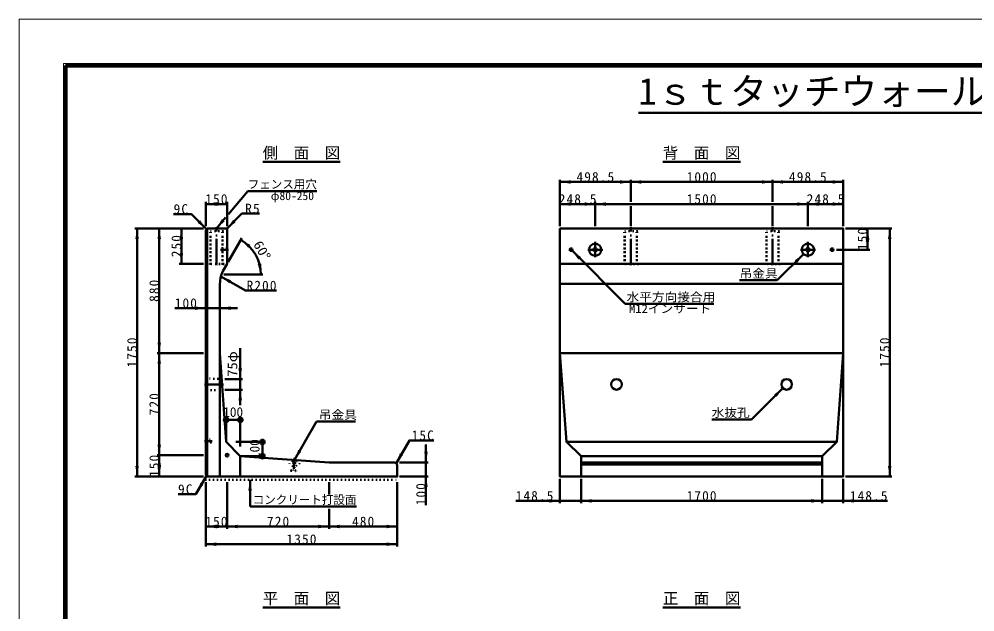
# Model space of a CAD drawing. Units: millimetres, scale not verified. Extents: x -2102 to 2102, y -1485 to 1485.
# Drawn here: x -2102 to 54, y 147 to 1485 of the extents above; entities that cross this region are included whole.
import ezdxf
from ezdxf.enums import TextEntityAlignment as Align

# ---------------------------------------------------------------- set-up
doc = ezdxf.new("R2010")
doc.units = ezdxf.units.MM
doc.header["$LTSCALE"] = 5
doc.linetypes.add('DOTTED', pattern=[1.75, 0.25, -1.5])
doc.linetypes.add('LONG_DASHED_DOTTED', pattern=[15.25, 12, -1.5, 0.25, -1.5])
doc.layers.add('0-0_V-nasSTD', color=7, linetype='Continuous', lineweight=50)
doc.styles.add('ＭＳ ゴシック', font='')
doc.styles.get('ＭＳ ゴシック').set_extended_font_data('MS Gothic')

msp = doc.modelspace()

# ---------------------------------------------------------------- linework, layer by layer
at = {"layer": '0-0_V-nasSTD', "lineweight": 100}
msp.add_line((-1997.5, 1380), (-1997.5, -1380), dxfattribs=at)
at = {"layer": '0-0_V-nasSTD'}
for p, q in [((-705.024, 1273.465), (705.024, 1273.465)), ((-1552.779, 1162.466), (-1377.779, 1162.466)), ((-649.819, 1162.466), (-474.819, 1162.466)), ((-881.839, 1122.466), (-881.839, 1017.466)), ((-722.319, 1122.466), (-722.319, 1072.466)), ((-402.319, 1122.466), (-402.319, 1072.466)), ((-242.799, 1122.466), (-242.799, 1017.466)), ((-881.839, 1117.466), (-722.319, 1117.466)), ((-722.319, 1117.466), (-402.319, 1117.466)), ((-402.319, 1117.466), (-242.799, 1117.466)), ((-1630.065, 1044.898), (-1586.572, 1096.731)), ((-1586.572, 1096.731), (-1430.572, 1096.731)), ((-1681.279, 1072.466), (-1681.279, 1017.466)), ((-1633.279, 1067.466), (-1681.279, 1067.466)), ((-1633.279, 1072.466), (-1633.279, 1017.466)), ((-881.839, 1067.466), (-802.319, 1067.466)), ((-802.319, 1072.466), (-802.319, 1017.466)), ((-802.319, 1067.466), (-322.319, 1067.466)), ((-722.319, 1062.466), (-722.319, 1017.466)), ((-402.319, 1062.466), (-402.319, 1017.466)), ((-322.319, 1072.466), (-322.319, 1017.466)), ((-322.319, 1067.466), (-242.799, 1067.466)), ((-1657.279, 1012.466), (-1636.493, 1037.238)), ((-1686.279, 1012.466), (-1841.279, 1012.466)), ((-1836.279, 1012.466), (-1836.279, 452.466)), ((-1786.279, 1012.466), (-1786.279, 730.866)), ((-1736.279, 1012.466), (-1736.279, 932.466)), ((-1678.399, 1012.466), (-1681.279, 1009.586)), ((-1681.279, 1009.586), (-1681.279, 455.346)), ((-1678.399, 1012.466), (-1678.399, 452.466)), ((-1634.879, 1012.466), (-1678.399, 1012.466)), ((-132.799, 1012.466), (-237.799, 1012.466)), ((-187.799, 1012.466), (-187.799, 964.466)), ((-137.799, 1012.466), (-137.799, 452.466)), ((-1599.605, 990.792), (-1630.779, 936.796)), ((-854.729, 962.316), (-734.521, 842.108)), ((-332.049, 954.736), (-391.392, 895.393)), ((-182.799, 964.466), (-257.799, 964.466)), ((-1686.279, 932.466), (-1741.279, 932.466)), ((-242.799, 932.466), (-881.839, 932.466)), ((-1640.765, 908.519), (-1552.105, 908.519)), ((-1649.279, 887.604), (-1649.279, 452.466)), ((-1647.098, 904.169), (-1591.673, 872.169)), ((-242.799, 887.604), (-881.839, 887.604)), ((-391.392, 895.393), (-476.392, 895.393)), ((-1591.673, 872.169), (-1521.673, 872.169)), ((-734.521, 842.108), (-534.521, 842.108)), ((-1609.279, 832.466), (-1649.279, 832.466)), ((-1603.557, 742.466), (-1603.557, 672.466)), ((-1686.279, 730.866), (-1791.279, 730.866)), ((-1786.279, 730.866), (-1786.279, 500.466)), ((-1649.279, 730.866), (-1635.357, 530.388)), ((-242.799, 730.866), (-881.839, 730.866)), ((-1598.557, 672.466), (-1638.557, 672.466)), ((-1603.557, 672.466), (-1603.557, 648.466)), ((-1598.557, 648.466), (-1638.557, 648.466)), ((-1603.557, 648.466), (-1603.557, 613.466)), ((-449.515, 581.27), (-378.804, 651.981)), ((-1635.357, 530.388), (-1635.357, 587.388)), ((-1603.357, 519.988), (-1603.357, 587.388)), ((-1642.357, 580.388), (-1596.357, 580.388)), ((-1481.057, 489.895), (-1431.057, 576.498)), ((-1431.057, 576.498), (-1343.057, 576.498)), ((-539.515, 581.27), (-449.515, 581.27)), ((-1635.357, 530.388), (-1603.357, 498.388)), ((-1613.757, 530.388), (-1546.357, 530.388)), ((-1553.357, 537.388), (-1553.357, 491.388)), ((-867.432, 530.388), (-257.205, 530.388)), ((-1686.279, 500.466), (-1791.279, 500.466)), ((-1786.279, 500.466), (-1786.279, 452.466)), ((-1603.357, 498.388), (-1546.357, 498.388)), ((-1603.357, 452.466), (-1603.357, 498.388)), ((-1603.357, 498.388), (-1402.879, 484.466)), ((-834.319, 452.466), (-834.319, 498.388)), ((-834.319, 498.388), (-290.319, 498.388)), ((-290.319, 452.466), (-290.319, 498.388)), ((-1402.879, 484.466), (-1254.079, 484.466)), ((-1254.079, 484.466), (-1249.279, 479.666)), ((-1179.279, 484.466), (-1244.279, 484.466)), ((-834.319, 484.466), (-290.319, 484.466)), ((-834.319, 479.666), (-290.319, 479.666)), ((-1681.279, 455.346), (-1678.399, 452.466)), ((-1686.279, 452.466), (-1841.279, 452.466)), ((-1681.279, 294.626), (-1681.279, 439.626)), ((-1633.279, 334.626), (-1633.279, 439.626)), ((-1581.279, 384.626), (-1581.279, 444.626)), ((-1402.879, 411.626), (-1402.879, 439.626)), ((-1249.279, 294.626), (-1249.279, 439.626)), ((-1179.279, 452.466), (-1244.279, 452.466)), ((-1184.279, 452.466), (-1184.279, 387.466)), ((-881.839, 447.466), (-881.839, 392.466)), ((-834.319, 447.466), (-834.319, 392.466)), ((-290.319, 447.466), (-290.319, 392.466)), ((-242.799, 447.466), (-242.799, 392.466)), ((-132.799, 452.466), (-237.799, 452.466)), ((-881.839, 397.466), (-981.839, 397.466)), ((-834.319, 397.466), (-881.839, 397.466)), ((-242.799, 397.466), (-142.799, 397.466)), ((-1581.279, 384.626), (-1341.279, 384.626)), ((-1402.879, 334.626), (-1402.879, 379.626)), ((-1633.279, 339.626), (-1681.279, 339.626)), ((-1402.879, 339.626), (-1633.279, 339.626)), ((-1249.279, 339.626), (-1402.879, 339.626)), ((-1249.279, 299.626), (-1681.279, 299.626)), ((-1552.779, 156.866), (-1377.779, 156.866)), ((-649.819, 156.866), (-474.819, 156.866))]:
    msp.add_line(p, q, dxfattribs=at)
at = {"layer": '0-0_V-nasSTD', "linetype": 'LONG_DASHED_DOTTED'}
for p, q in [((-1657.279, 929.266), (-1657.279, 1015.666)), ((-722.319, 929.266), (-722.319, 1015.666)), ((-402.319, 929.266), (-402.319, 1015.666)), ((-802.319, 981.906), (-802.319, 947.986)), ((-322.319, 981.906), (-322.319, 947.986)), ((-1647.679, 964.466), (-1630.079, 964.466)), ((-861.679, 964.466), (-852.079, 964.466)), ((-856.879, 959.666), (-856.879, 969.266)), ((-819.279, 964.466), (-785.359, 964.466)), ((-339.279, 964.466), (-305.359, 964.466)), ((-272.559, 964.466), (-262.959, 964.466)), ((-267.759, 959.666), (-267.759, 969.266)), ((-1641.279, 660.466), (-1684.479, 660.466)), ((-1666.879, 532.466), (-1684.479, 532.466)), ((-1480.711, 494.883), (-1482.443, 469.943))]:
    msp.add_line(p, q, dxfattribs=at)
at = {"layer": '0-0_V-nasSTD', "linetype": 'DOTTED'}
for p, q in [((-1674.079, 1012.466), (-1671.679, 1006.066)), ((-1671.679, 932.466), (-1671.679, 1006.066)), ((-1642.879, 1006.066), (-1671.679, 1006.066)), ((-1670.079, 932.466), (-1670.079, 1006.066)), ((-1644.479, 932.466), (-1644.479, 1006.066)), ((-1642.879, 1006.066), (-1640.479, 1012.466)), ((-1642.879, 932.466), (-1642.879, 1006.066)), ((-739.119, 1012.466), (-736.719, 1006.066)), ((-736.719, 932.466), (-736.719, 1006.066)), ((-707.919, 1006.066), (-736.719, 1006.066)), ((-735.119, 932.466), (-735.119, 1006.066)), ((-709.519, 932.466), (-709.519, 1006.066)), ((-707.919, 1006.066), (-705.519, 1012.466)), ((-707.919, 932.466), (-707.919, 1006.066)), ((-419.119, 1012.466), (-416.719, 1006.066)), ((-416.719, 932.466), (-416.719, 1006.066)), ((-387.919, 1006.066), (-416.719, 1006.066)), ((-415.119, 932.466), (-415.119, 1006.066)), ((-389.519, 932.466), (-389.519, 1006.066)), ((-387.919, 1006.066), (-385.519, 1012.466)), ((-387.919, 932.466), (-387.919, 1006.066)), ((-1644.479, 961.266), (-1644.479, 967.666)), ((-1644.479, 967.666), (-1633.279, 967.666)), ((-1633.279, 961.266), (-1644.479, 961.266)), ((-1641.279, 932.466), (-1673.279, 932.466)), ((-1673.279, 931.826), (-1673.279, 932.466)), ((-1641.279, 931.826), (-1673.279, 931.826)), ((-1641.279, 931.826), (-1641.279, 932.466)), ((-706.319, 932.466), (-738.319, 932.466)), ((-738.319, 931.826), (-738.319, 932.466)), ((-706.319, 931.826), (-738.319, 931.826)), ((-709.519, 932.466), (-735.119, 932.466)), ((-706.319, 931.826), (-706.319, 932.466)), ((-386.319, 932.466), (-418.319, 932.466)), ((-418.319, 931.826), (-418.319, 932.466)), ((-386.319, 931.826), (-418.319, 931.826)), ((-389.519, 932.466), (-415.119, 932.466)), ((-389.519, 932.466), (-415.119, 932.466)), ((-386.319, 931.826), (-386.319, 932.466)), ((-1645.223, 672.466), (-1678.079, 674.066)), ((-1678.079, 646.866), (-1643.557, 648.466)), ((-1678.079, 646.866), (-1681.279, 643.986)), ((-1681.279, 535.666), (-1670.079, 535.666)), ((-1670.079, 529.266), (-1681.279, 529.266)), ((-1670.079, 529.266), (-1670.079, 535.666)), ((-1485.269, 486.98), (-1485.424, 484.745)), ((-1485.424, 484.745), (-1483.735, 483.666)), ((-1485.424, 484.745), (-1477.444, 484.191)), ((-1485.269, 486.98), (-1477.289, 486.426)), ((-1483.735, 483.666), (-1484.844, 467.704)), ((-1483.735, 483.666), (-1479.266, 483.355)), ((-1479.266, 483.355), (-1480.374, 467.394)), ((-1479.266, 483.355), (-1477.444, 484.191)), ((-1477.289, 486.426), (-1477.444, 484.191)), ((-1488.306, 466.341), (-1488.373, 465.383)), ((-1488.373, 465.383), (-1477.2, 464.607)), ((-1488.306, 466.341), (-1484.844, 467.704)), ((-1488.306, 466.341), (-1477.133, 465.565)), ((-1484.844, 467.704), (-1480.374, 467.394)), ((-1480.374, 467.394), (-1477.133, 465.565)), ((-1477.133, 465.565), (-1477.2, 464.607)), ((-1681.279, 444.626), (-1249.279, 444.626))]:
    msp.add_line(p, q, dxfattribs=at)
at = {"layer": '0-0_V-nasSTD', "lineweight": 18}
for points in [[(-2102.5, -1485), (-2102.5, 1485), (2102.5, 1485), (2102.5, -1485)], [(-2002.5, -1385), (-2002.5, 1385), (2002.5, 1385), (2002.5, -1385)]]:
    msp.add_lwpolyline(points, close=True, dxfattribs=at)
at = {"layer": '0-0_V-nasSTD', "lineweight": 100}
msp.add_lwpolyline([(1997.5, -1380), (1997.5, 1380), (-1997.5, 1380)], dxfattribs=at)
at = {"layer": '0-0_V-nasSTD'}
for points in [[(-1679.839, 1011.026), (-1713.78, 1044.967), (-1753.78, 1044.967)], [(-1633.686, 1011.932), (-1599.745, 1045.874), (-1559.745, 1045.874)], [(-1633.279, 1010.866), (-1633.279, 932.466), (-1640.705, 919.604)], [(-1649.279, 832.466), (-1681.279, 832.466), (-1751.279, 832.466)], [(-881.839, 730.866), (-867.432, 530.388), (-834.319, 498.388)], [(-242.799, 730.866), (-257.205, 530.388), (-290.319, 498.388)], [(-1251.679, 482.066), (-1221.679, 534.028), (-1166.679, 534.028)], [(-1184.279, 452.466), (-1184.279, 484.466), (-1184.279, 524.466)], [(-1678.399, 452.466), (-1249.279, 452.466), (-1249.279, 479.666)], [(-1679.839, 453.906), (-1703.839, 412.337), (-1743.839, 412.337)], [(-834.319, 397.466), (-290.319, 397.466), (-242.799, 397.466)]]:
    msp.add_lwpolyline(points, dxfattribs=at)
msp.add_lwpolyline([(-881.839, 1012.466), (-881.839, 452.466), (-242.799, 452.466), (-242.799, 1012.466)], close=True, dxfattribs=at)
at = {"layer": '0-0_V-nasSTD', "linetype": 'DOTTED'}
msp.add_lwpolyline([(-1678.079, 646.866), (-1678.079, 674.066), (-1681.279, 676.946)], dxfattribs=at)
at = {"layer": '0-0_V-nasSTD'}
for centre, radius in [((-802.319, 964.466), 13.76), ((-322.319, 964.466), 13.76), ((-856.879, 964.466), 3.04), ((-856.879, 964.466), 1.92), ((-856.879, 964.466), 1.6), ((-802.319, 964.466), 4), ((-322.319, 964.466), 4), ((-267.759, 964.466), 3.04), ((-267.759, 964.466), 1.92), ((-267.759, 964.466), 1.6), ((-754.319, 660.466), 12), ((-370.319, 660.466), 12), ((-1635.357, 580.388), 5), ((-1603.357, 580.388), 5), ((-1553.357, 530.388), 5), ((-1633.279, 500.466), 3.2), ((-1553.357, 498.388), 5)]:
    msp.add_circle(centre, radius, dxfattribs=at)
for centre, radius, start, end in [((-1634.879, 1010.866), 1.6, 0, 90), ((-1647.105, 908.519), 90, 360, 60), ((-1585.279, 887.604), 64, 150, 180)]:
    msp.add_arc(centre, radius, start, end, dxfattribs=at)
at = {"layer": '0-0_V-nasSTD', "linetype": 'DOTTED'}
msp.add_arc((-1481.057, 489.895), 13.76, 176.0275, 356.0275, dxfattribs=at)
at = {"layer": '0-0_V-nasSTD'}
for points in [[(-881.839, 1117.466), (-857.839, 1117.466), (-857.839, 1121.466)], [(-881.839, 1117.466), (-857.839, 1113.466), (-857.839, 1117.466)], [(-746.319, 1117.466), (-746.319, 1121.466), (-722.319, 1117.466)], [(-746.319, 1113.466), (-746.319, 1117.466), (-722.319, 1117.466)], [(-722.319, 1117.466), (-698.319, 1117.466), (-698.319, 1121.466)], [(-722.319, 1117.466), (-698.319, 1113.466), (-698.319, 1117.466)], [(-426.319, 1117.466), (-426.319, 1121.466), (-402.319, 1117.466)], [(-426.319, 1113.466), (-426.319, 1117.466), (-402.319, 1117.466)], [(-402.319, 1117.466), (-378.319, 1117.466), (-378.319, 1121.466)], [(-402.319, 1117.466), (-378.319, 1113.466), (-378.319, 1117.466)], [(-266.799, 1117.466), (-266.799, 1121.466), (-242.799, 1117.466)], [(-266.799, 1113.466), (-266.799, 1117.466), (-242.799, 1117.466)], [(-1681.279, 1067.466), (-1657.279, 1067.466), (-1657.279, 1071.466)], [(-1681.279, 1067.466), (-1657.279, 1063.466), (-1657.279, 1067.466)], [(-1657.279, 1067.466), (-1657.279, 1071.466), (-1633.279, 1067.466)], [(-1657.279, 1063.466), (-1657.279, 1067.466), (-1633.279, 1067.466)], [(-881.839, 1067.466), (-857.839, 1067.466), (-857.839, 1071.466)], [(-881.839, 1067.466), (-857.839, 1063.466), (-857.839, 1067.466)], [(-826.319, 1067.466), (-826.319, 1071.466), (-802.319, 1067.466)], [(-826.319, 1063.466), (-826.319, 1067.466), (-802.319, 1067.466)], [(-802.319, 1067.466), (-778.319, 1067.466), (-778.319, 1071.466)], [(-802.319, 1067.466), (-778.319, 1063.466), (-778.319, 1067.466)], [(-346.319, 1067.466), (-346.319, 1071.466), (-322.319, 1067.466)], [(-346.319, 1063.466), (-346.319, 1067.466), (-322.319, 1067.466)], [(-322.319, 1067.466), (-298.319, 1067.466), (-298.319, 1071.466)], [(-322.319, 1067.466), (-298.319, 1063.466), (-298.319, 1067.466)], [(-266.799, 1067.466), (-266.799, 1071.466), (-242.799, 1067.466)], [(-266.799, 1063.466), (-266.799, 1067.466), (-242.799, 1067.466)], [(-1699.638, 1025.168), (-1696.809, 1027.997), (-1679.839, 1011.026)], [(-1696.809, 1027.997), (-1693.981, 1030.825), (-1679.839, 1011.026)], [(-1657.279, 1012.466), (-1644.916, 1033.422), (-1641.852, 1030.851)], [(-1657.279, 1012.466), (-1641.852, 1030.851), (-1638.788, 1028.28)], [(-1633.686, 1011.932), (-1619.544, 1031.731), (-1616.716, 1028.903)], [(-1633.686, 1011.932), (-1616.716, 1028.903), (-1613.887, 1026.075)], [(-1840.279, 988.466), (-1836.279, 988.466), (-1836.279, 1012.466)], [(-1836.279, 988.466), (-1836.279, 1012.466), (-1832.279, 988.466)], [(-1790.279, 988.466), (-1786.279, 988.466), (-1786.279, 1012.466)], [(-1786.279, 988.466), (-1786.279, 1012.466), (-1782.279, 988.466)], [(-1740.279, 988.466), (-1736.279, 988.466), (-1736.279, 1012.466)], [(-1736.279, 988.466), (-1736.279, 1012.466), (-1732.279, 988.466)], [(-191.799, 988.466), (-187.799, 988.466), (-187.799, 1012.466)], [(-187.799, 988.466), (-187.799, 1012.466), (-183.799, 988.466)], [(-141.799, 988.466), (-137.799, 988.466), (-137.799, 1012.466)], [(-137.799, 988.466), (-137.799, 1012.466), (-133.799, 988.466)], [(-1602.105, 986.462), (-1585.201, 968.961), (-1582.82, 972.176)], [(-1602.105, 986.462), (-1582.82, 972.176), (-1580.439, 975.39)], [(-191.799, 988.466), (-187.799, 964.466), (-187.799, 988.466)], [(-187.799, 964.466), (-187.799, 988.466), (-183.799, 988.466)], [(-1740.279, 956.466), (-1736.279, 932.466), (-1736.279, 956.466)], [(-1736.279, 932.466), (-1736.279, 956.466), (-1732.279, 956.466)], [(-854.729, 962.316), (-840.587, 942.517), (-837.759, 945.346)], [(-854.729, 962.316), (-837.759, 945.346), (-834.93, 948.174)], [(-351.848, 940.594), (-349.019, 937.766), (-332.049, 954.736)], [(-349.019, 937.766), (-346.191, 934.937), (-332.049, 954.736)], [(-1563.808, 931.909), (-1559.834, 932.364), (-1557.105, 908.519)], [(-1559.834, 932.364), (-1557.105, 908.519), (-1555.86, 932.819)], [(-1647.098, 904.169), (-1628.314, 888.705), (-1626.314, 892.169)], [(-1647.098, 904.169), (-1626.314, 892.169), (-1624.314, 895.633)], [(-1705.279, 832.466), (-1705.279, 836.466), (-1681.279, 832.466)], [(-1705.279, 828.466), (-1705.279, 832.466), (-1681.279, 832.466)], [(-1649.279, 832.466), (-1625.279, 832.466), (-1625.279, 836.466)], [(-1649.279, 832.466), (-1625.279, 828.466), (-1625.279, 832.466)], [(-1790.279, 754.866), (-1786.279, 730.866), (-1786.279, 754.866)], [(-1786.279, 730.866), (-1786.279, 754.866), (-1782.279, 754.866)], [(-1790.279, 706.866), (-1786.279, 706.866), (-1786.279, 730.866)], [(-1786.279, 706.866), (-1786.279, 730.866), (-1782.279, 706.866)], [(-1607.557, 696.466), (-1603.557, 672.466), (-1603.557, 696.466)], [(-1603.557, 672.466), (-1603.557, 696.466), (-1599.557, 696.466)], [(-1607.557, 624.466), (-1603.557, 624.466), (-1603.557, 648.466)], [(-1603.557, 624.466), (-1603.557, 648.466), (-1599.557, 624.466)], [(-398.603, 637.839), (-395.775, 635.01), (-378.804, 651.981)], [(-395.775, 635.01), (-392.946, 632.182), (-378.804, 651.981)], [(-1790.279, 524.466), (-1786.279, 500.466), (-1786.279, 524.466)], [(-1786.279, 500.466), (-1786.279, 524.466), (-1782.279, 524.466)], [(-1790.279, 476.466), (-1786.279, 476.466), (-1786.279, 500.466)], [(-1786.279, 476.466), (-1786.279, 500.466), (-1782.279, 476.466)], [(-1481.057, 489.895), (-1472.521, 512.68), (-1469.057, 510.68)], [(-1481.057, 489.895), (-1469.057, 510.68), (-1465.593, 508.68)], [(-1251.679, 482.066), (-1243.143, 504.851), (-1239.679, 502.851)], [(-1251.679, 482.066), (-1239.679, 502.851), (-1236.215, 500.851)], [(-1188.279, 508.466), (-1184.279, 484.466), (-1184.279, 508.466)], [(-1184.279, 484.466), (-1184.279, 508.466), (-1180.279, 508.466)], [(-1840.279, 476.466), (-1836.279, 452.466), (-1836.279, 476.466)], [(-1836.279, 452.466), (-1836.279, 476.466), (-1832.279, 476.466)], [(-1790.279, 476.466), (-1786.279, 452.466), (-1786.279, 476.466)], [(-1786.279, 452.466), (-1786.279, 476.466), (-1782.279, 476.466)], [(-141.799, 476.466), (-137.799, 452.466), (-137.799, 476.466)], [(-137.799, 452.466), (-137.799, 476.466), (-133.799, 476.466)], [(-1695.303, 435.121), (-1691.839, 433.121), (-1679.839, 453.906)], [(-1691.839, 433.121), (-1688.375, 431.121), (-1679.839, 453.906)], [(-1585.279, 420.626), (-1581.279, 420.626), (-1581.279, 444.626)], [(-1581.279, 420.626), (-1581.279, 444.626), (-1577.279, 420.626)], [(-1188.279, 428.466), (-1184.279, 428.466), (-1184.279, 452.466)], [(-1184.279, 428.466), (-1184.279, 452.466), (-1180.279, 428.466)], [(-905.839, 397.466), (-905.839, 401.466), (-881.839, 397.466)], [(-905.839, 393.466), (-905.839, 397.466), (-881.839, 397.466)], [(-834.319, 397.466), (-810.319, 397.466), (-810.319, 401.466)], [(-834.319, 397.466), (-810.319, 393.466), (-810.319, 397.466)], [(-314.319, 397.466), (-314.319, 401.466), (-290.319, 397.466)], [(-314.319, 393.466), (-314.319, 397.466), (-290.319, 397.466)], [(-242.799, 397.466), (-218.799, 397.466), (-218.799, 401.466)], [(-242.799, 397.466), (-218.799, 393.466), (-218.799, 397.466)], [(-1681.279, 339.626), (-1657.279, 339.626), (-1657.279, 343.626)], [(-1681.279, 339.626), (-1657.279, 335.626), (-1657.279, 339.626)], [(-1657.279, 339.626), (-1657.279, 343.626), (-1633.279, 339.626)], [(-1657.279, 335.626), (-1657.279, 339.626), (-1633.279, 339.626)], [(-1633.279, 339.626), (-1609.279, 339.626), (-1609.279, 343.626)], [(-1633.279, 339.626), (-1609.279, 335.626), (-1609.279, 339.626)], [(-1426.879, 339.626), (-1426.879, 343.626), (-1402.879, 339.626)], [(-1426.879, 335.626), (-1426.879, 339.626), (-1402.879, 339.626)], [(-1402.879, 339.626), (-1378.879, 339.626), (-1378.879, 343.626)], [(-1402.879, 339.626), (-1378.879, 335.626), (-1378.879, 339.626)], [(-1273.279, 339.626), (-1273.279, 343.626), (-1249.279, 339.626)], [(-1273.279, 335.626), (-1273.279, 339.626), (-1249.279, 339.626)], [(-1681.279, 299.626), (-1657.279, 299.626), (-1657.279, 303.626)], [(-1273.279, 299.626), (-1273.279, 303.626), (-1249.279, 299.626)], [(-1681.279, 299.626), (-1657.279, 295.626), (-1657.279, 299.626)], [(-1273.279, 295.626), (-1273.279, 299.626), (-1249.279, 299.626)]]:
    msp.add_solid(points, dxfattribs=at)

# ---------------------------------------------------------------- texts
at = {"layer": '0-0_V-nasSTD', "style": 'ＭＳ ゴシック'}
for s, height, p in [('1ｓｔタッチウォール(Ｆ型)  Ｈ=1750', 60.81, (-705.024, 1273.465)), ('側\u3000面\u3000図', 25.66, (-1552.779, 1162.466)), ('背\u3000面\u3000図', 25.66, (-649.819, 1162.466)), ('フェンス用穴', 19.06, (-1586.572, 1096.731)), ('φ80-250', 19.06, (-1534.572, 1070.731)), ('100', 21.99, (-1641.857, 580.388)), ('コンクリート打設面', 19.06, (-1575.251, 384.626)), ('平\u3000面\u3000図', 25.66, (-1552.779, 156.866)), ('正\u3000面\u3000図', 25.66, (-649.819, 156.866))]:
    msp.add_text(s, height=height, dxfattribs=at).set_placement(p, align=Align.BOTTOM_LEFT)
at = {"layer": '0-0_V-nasSTD', "style": 'ＭＳ ゴシック', "width": 1.1}
for s, rotation, p in [('60°', 300, (-1580.662, 973.438)), ('75φ', 90, (-1603.557, 677.466))]:
    msp.add_text(s, height=21.99, rotation=rotation, dxfattribs=at).set_placement(p, align=Align.BOTTOM_LEFT)
for s, p in [('吊金具', (-476.392, 895.393)), ('水平方向接合用', (-731.521, 842.108)), ('M12インサート', (-726.271, 816.108)), ('吊金具', (-1426.057, 576.498)), ('水抜孔', (-539.515, 581.27))]:
    msp.add_text(s, height=19.06, dxfattribs=at).set_placement(p, align=Align.BOTTOM_LEFT)
at = {"layer": '0-0_V-nasSTD', "style": 'ＭＳ ゴシック'}
msp.add_text('100', height=21.99, rotation=90, dxfattribs=at).set_placement((-1553.357, 491.888), align=Align.BOTTOM_LEFT)
at = {"layer": '0-0_V-nasSTD', "char_height": 21.99, "attachment_point": 7, "style": 'ＭＳ ゴシック'}
for s, insert in [('\\T1.17;498.5', (-844.579, 1117.466)), ('\\T1.17;1000', (-596.069, 1117.466)), ('\\T1.17;498.5', (-365.059, 1117.466)), ('\\T1.17;150', (-1682.279, 1067.466)), ('\\T1.17;248.5', (-884.579, 1067.466)), ('\\T1.17;1500', (-596.069, 1067.466)), ('\\T1.17;248.5', (-325.059, 1067.466)), ('\\T1.17;9C', (-1753.78, 1044.967)), ('\\T1.17;R5', (-1592.245, 1045.874)), ('\\T1.17;R200', (-1589.173, 872.169)), ('\\T1.17;100', (-1751.279, 832.466)), ('\\T1.17;15C', (-1216.679, 534.028)), ('\\T1.17;9C', (-1743.839, 412.337)), ('\\T1.17;148.5', (-981.839, 397.466)), ('\\T1.17;1700', (-596.069, 397.466)), ('\\T1.17;148.5', (-227.799, 397.466)), ('\\T1.17;150', (-1682.279, 339.626)), ('\\T1.17;720', (-1543.079, 339.626)), ('\\T1.17;480', (-1351.079, 339.626)), ('\\T1.17;1350', (-1499.029, 299.626))]:
    msp.add_mtext(s, dxfattribs=dict(at, insert=insert))
at = {"layer": '0-0_V-nasSTD', "char_height": 21.99, "attachment_point": 7, "rotation": 90, "style": 'ＭＳ ゴシック'}
for s, insert in [('\\T1.17;250', (-1736.279, 947.466)), ('\\T1.17;150', (-187.799, 963.466)), ('\\T1.17;880', (-1786.279, 846.666)), ('\\T1.17;1750', (-1836.279, 698.716)), ('\\T1.17;1750', (-137.799, 698.716)), ('\\T1.17;720', (-1786.279, 590.666)), ('\\T1.17;150', (-1786.279, 451.466)), ('\\T1.17;100', (-1184.279, 387.466))]:
    msp.add_mtext(s, dxfattribs=dict(at, insert=insert))

doc.saveas('drawing.dxf')
